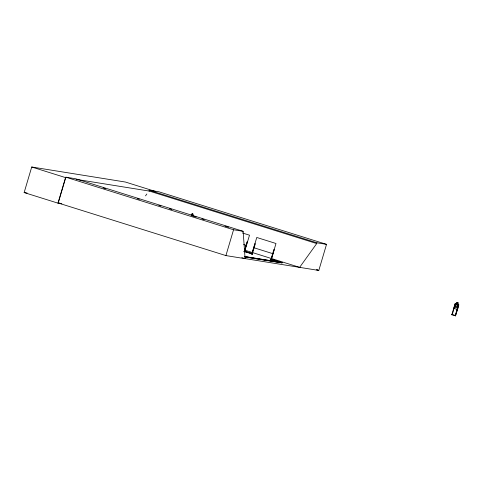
<?xml version="1.0" encoding="UTF-8"?>
<svg xmlns="http://www.w3.org/2000/svg" width="483" height="483" viewBox="0 0 483 483"><rect width="100%" height="100%" fill="white"/><g stroke="black" fill="none" stroke-linecap="round" stroke-linejoin="round"><path stroke-width="0.72" d="M61.842 203.808L58.153 203.216L24.15 192.554L31.721 166.997L125.423 182.043L155.882 191.594M65.525 177.653L58.02 202.993L59.82 203.277M58.153 203.216L65.863 177.183L75.457 178.722L243.148 231.309L245.092 258.665L225.911 255.585L58.214 202.999L60.429 203.355M326.532 244.35L158.835 191.769L149.241 190.23L149.024 190.972L316.715 243.559L316.939 242.81L326.532 244.35L318.804 270.438L244.7 258.544L245.092 258.665L241.826 257.638M225.911 255.585L233.555 229.769L243.148 231.309M244.332 251.528L247.381 241.307L244.313 251.516M244.863 251.323L244.513 251.601L244.863 251.323L252.349 253.629L252.301 254.016L255.29 243.788L254.921 243.68L251.86 253.889M244.712 251.643L244.446 251.16M251.057 253.708L252.591 253.78L251.19 253.744M252.029 253.527L251.975 253.907M251.915 253.901L256.763 237.467L275.98 243.498L271.192 259.945L274.187 249.711L273.861 249.608L270.812 259.836L274.109 260.452L274.199 260.138L270.86 259.443L270.776 259.824L273.402 260.234L282.012 262.933L282.108 262.613L273.499 259.914L270.866 259.492M271.47 260.029L271.567 259.715M271.905 259.842L270.528 259.842L271.881 260.035M273.402 260.234L273.499 259.914M273.849 260.415L273.946 260.096M281.058 262.674L281.154 262.354M455.505 315.797L458.85 304.845L458.536 304.266L455.608 303.409L455.071 303.741L451.804 314.807L451.49 314.518M455.656 315.435L455.161 315.701L458.228 305.491L458.578 305.6L455.511 315.81L451.756 314.705L452.245 314.433L452.185 314.831L455.167 304.586L454.817 304.489M457.667 304.061L458.095 302.769L456.833 302.4L456.495 303.716L455.741 303.952L455.046 306.294L455.378 307.49L456.55 307.834L457.479 307.013L458.174 304.664L457.667 304.061L458.041 302.799M455.644 315.936L455.626 315.532M457.848 308.22L457.045 309.349L454.092 308.474L454.074 307.11M145.516 195.856L146.832 194.021M299.623 267.359L316.715 243.559M252.555 253.792L251.263 253.587M252.5 253.949L251.033 253.726M451.834 314.608L451.49 314.53M455.113 303.771L455.614 303.451M247.664 241.403L247.338 241.301M244.108 251.323L245.545 251.806M244.09 251.492L245.4 251.728M244.048 251.534L245.533 251.77M272.026 260.083L270.571 259.794M76.054 179.32L149.416 191.099M24.15 192.554L27.126 193.031M244.271 256.437L281.408 262.396L281.311 262.716L244.917 256.871M244.972 256.654L282.108 262.613M244.875 256.974L282.012 262.933M244.621 251.619L249.5 235.191L242.381 232.957M452.257 314.554L455.246 315.441M149.241 190.23L316.939 242.81M103.38 188.002L105.542 188.678M137.208 198.61L139.37 199.286M158.798 205.384L160.96 206.06M169.593 208.765L171.755 209.441M191.19 215.539L196.225 217.115M201.985 218.92L204.14 219.602M225.012 226.147L228.61 227.27M65.863 177.183L233.555 229.769M31.721 166.997L65.718 177.659M243.625 244.519L246.475 245.412M253.732 247.688L272.955 253.714M316.643 269.762L318.804 270.438L316.818 269.816M244.332 250.019L300.015 267.479M244.609 251.287L251.818 253.545M244.108 251.528L252.259 254.004M191.123 214.959A3.363 1.111 -72.6 0 1 193.043 215.267M191.22 215.255A2.807 0.924 -72.6 0 1 192.82 215.509M456.369 304.133L455.674 306.482L456.852 306.826L457.546 304.477L456.369 304.133M457.015 302.726L456.888 303.149L457.642 303.372L457.769 302.95L457.015 302.726"/></g></svg>
